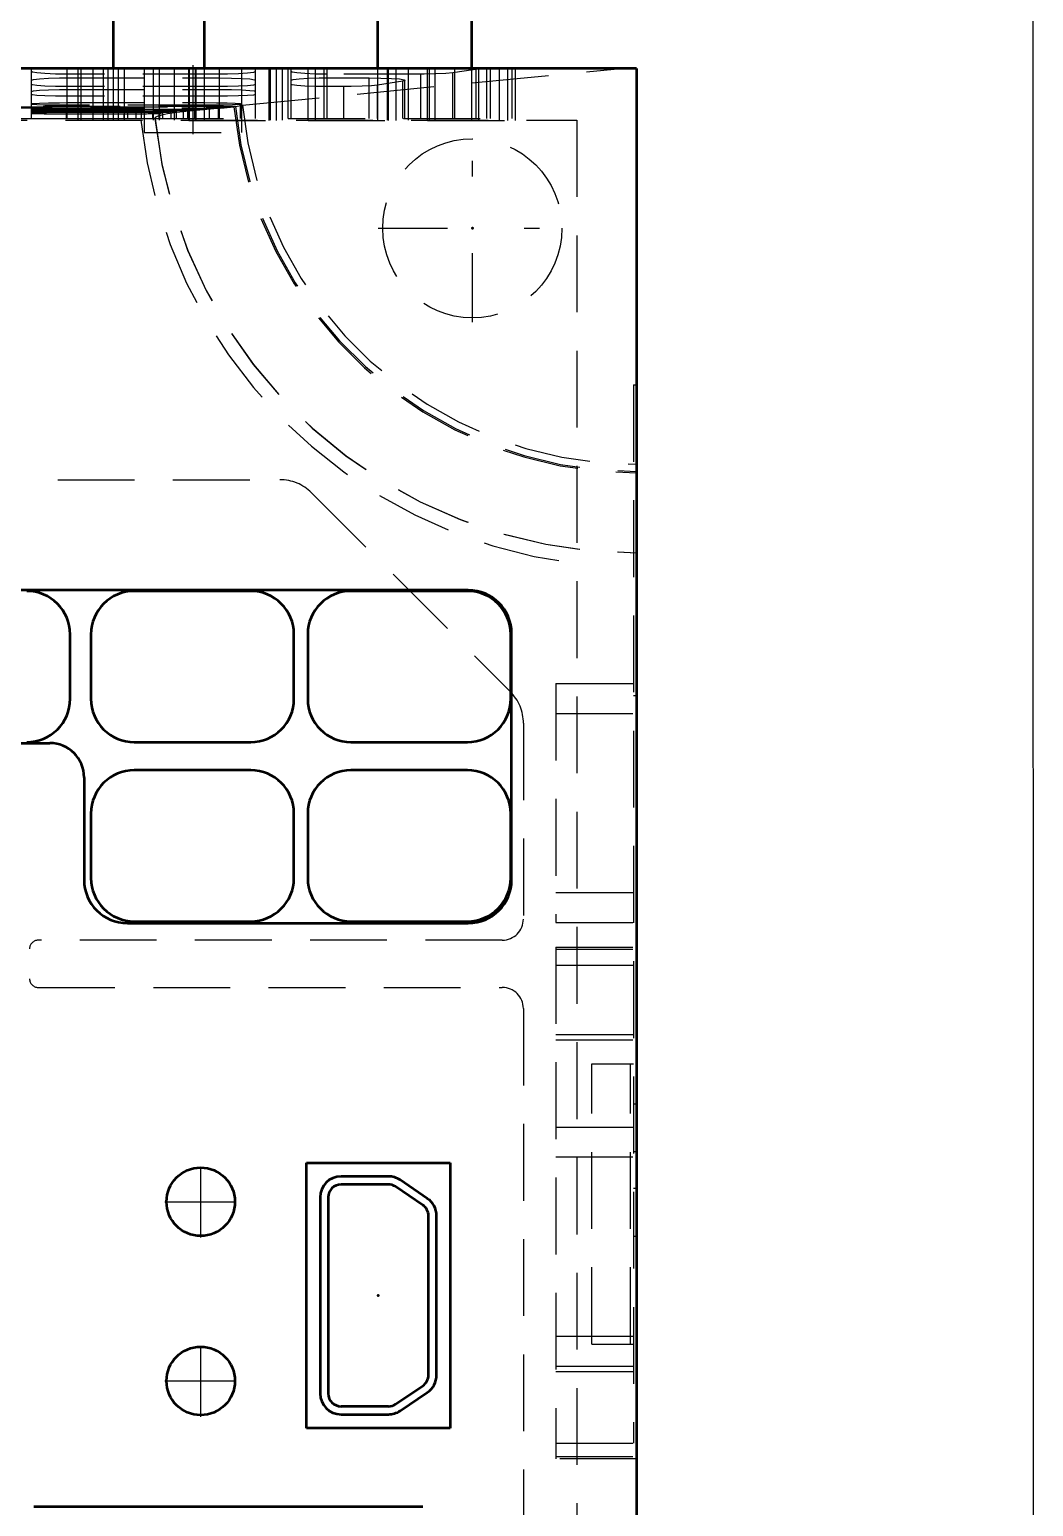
# Model space of a CAD drawing. Extents: x -891 to 6596, y -1 to 298.
# Drawn here: x -264.27 to -257.73, y 91.69 to 101.3 of the extents above; entities that cross this region are included whole.
import ezdxf

# ---------------------------------------------------------------- set-up
doc = ezdxf.new("R2010")
doc.units = 0
doc.header["$MEASUREMENT"] = 0
doc.linetypes.add('Center', pattern=[1.5, 0.45, -0.5, 0.05, -0.5])
doc.linetypes.add('DASHED', pattern=[0.75, 0.5, -0.25])
for name, color, linetype, lineweight in [('2d ConnectionPoints', 7, 'Continuous', 50), ('AM_0', 7, 'Continuous', 50), ('AM_7', 7, 'Center', 25), ('AM_9', 6, 'DASHED', 25)]:
    doc.layers.add(name, color=color, linetype=linetype, lineweight=lineweight)

msp = doc.modelspace()

# ---------------------------------------------------------------- linework, layer by layer
at = {"color": 40, "true_color": 0xf8d731}
msp.add_line((-257.7476, 229.6855), (-257.7337, 54.8818), dxfattribs=at)
at = {"layer": '2d ConnectionPoints'}
for p in [(-261.3863, 100.0064), (-261.9985, 93.062)]:
    msp.add_point(p, dxfattribs=at)
at = {"layer": 'AM_0'}
for p, q in [((-263.1312, 103.8061), (-263.1312, 101.0461)), ((-262.0041, 103.8061), (-262.0041, 101.0461)), ((-263.7239, 103.624), (-263.7239, 101.0461)), ((-261.392, 103.624), (-261.392, 101.0461)), ((-260.3175, 101.0461), (-270.034, 101.0461)), ((-260.3175, 101.0461), (-260.3175, 65.1728)), ((-261.4128, 97.6509), (-265.0506, 97.6509)), ((-262.8294, 97.6451), (-263.5873, 97.6451)), ((-261.4186, 97.6451), (-262.1765, 97.6451)), ((-264.0051, 96.9436), (-264.0051, 97.3633)), ((-263.8691, 97.3633), (-263.8691, 96.9436)), ((-262.5477, 96.9436), (-262.5477, 97.3633)), ((-262.4583, 97.3633), (-262.4583, 96.9436)), ((-261.1368, 96.9436), (-261.1368, 97.3633)), ((-261.131, 95.7659), (-261.131, 97.3691)), ((-265.0506, 96.656), (-264.1373, 96.656)), ((-263.5873, 96.6618), (-262.8294, 96.6618)), ((-262.1765, 96.6618), (-261.4186, 96.6618)), ((-263.9138, 96.4325), (-263.9138, 95.7659)), ((-262.8294, 96.4791), (-263.5873, 96.4791)), ((-261.4186, 96.4791), (-262.1765, 96.4791)), ((-263.8691, 96.1973), (-263.8691, 95.7776)), ((-262.5477, 95.7776), (-262.5477, 96.1973)), ((-262.4583, 96.1973), (-262.4583, 95.7776)), ((-261.1368, 95.7776), (-261.1368, 96.1973)), ((-263.632, 95.4841), (-261.4128, 95.4841)), ((-263.5873, 95.4958), (-262.8294, 95.4958)), ((-262.1765, 95.4958), (-261.4186, 95.4958)), ((-262.4662, 92.1988), (-262.4662, 93.9252)), ((-262.4662, 93.9252), (-261.5307, 93.9252)), ((-261.5307, 93.9252), (-261.5307, 92.1988)), ((-261.9332, 93.8364), (-262.2414, 93.8364)), ((-261.6795, 93.6934), (-261.8571, 93.8132)), ((-262.3774, 93.7004), (-262.3774, 92.4236)), ((-262.325, 93.7004), (-262.325, 92.4236)), ((-261.9332, 93.7839), (-262.2414, 93.7839)), ((-261.7088, 93.6499), (-261.8865, 93.7697)), ((-261.672, 92.5434), (-261.672, 93.5806)), ((-261.6195, 92.5434), (-261.6195, 93.5806)), ((-261.8865, 92.3544), (-261.7088, 92.4742)), ((-261.8571, 92.3109), (-261.6795, 92.4307)), ((-262.2414, 92.3401), (-261.9332, 92.3401)), ((-262.2414, 92.2876), (-261.9332, 92.2876)), ((-261.5307, 92.1988), (-262.4662, 92.1988)), ((-264.2412, 91.6885), (-261.7083, 91.6885))]:
    msp.add_line(p, q, dxfattribs=at)
for centre in [(-263.1547, 93.6712), (-263.1547, 92.5053)]:
    msp.add_circle(centre, 0.2225, dxfattribs=at)
for centre, radius, start, end in [((-264.2869, 97.3633), 0.2818, 0, 90), ((-263.5873, 97.3633), 0.2818, 90, 180), ((-262.8294, 97.3633), 0.2818, 0, 90), ((-262.1765, 97.3633), 0.2818, 90, 180), ((-261.4186, 97.3633), 0.2818, 0, 90), ((-261.4128, 97.3691), 0.2818, 0, 90), ((-264.2869, 96.9436), 0.2818, 270, 0), ((-263.5873, 96.9436), 0.2818, 180, 270), ((-262.8294, 96.9436), 0.2818, 270, 0), ((-262.1765, 96.9436), 0.2818, 180, 270), ((-261.4186, 96.9436), 0.2818, 270, 0), ((-264.1373, 96.4325), 0.2235, 0, 90), ((-263.5873, 96.1973), 0.2818, 90, 180), ((-262.8294, 96.1973), 0.2818, 0, 90), ((-262.1765, 96.1973), 0.2818, 90, 180), ((-261.4186, 96.1973), 0.2818, 0, 90), ((-263.632, 95.7659), 0.2818, 180, 270), ((-263.5873, 95.7776), 0.2818, 180, 270), ((-262.8294, 95.7776), 0.2818, 270, 0), ((-262.1765, 95.7776), 0.2818, 180, 270), ((-261.4186, 95.7776), 0.2818, 270, 0), ((-261.4128, 95.7659), 0.2818, 270, 0), ((-262.2414, 93.7004), 0.136, 90, 180), ((-261.9332, 93.7004), 0.136, 56, 90), ((-262.2414, 93.7004), 0.0836, 90, 180), ((-261.9332, 93.7004), 0.0836, 56, 90), ((-261.7556, 93.5806), 0.0836, 0, 56), ((-261.7556, 93.5806), 0.136, 0, 56), ((-261.7556, 92.5434), 0.0836, 304, 0), ((-261.7556, 92.5434), 0.136, 304, 0), ((-262.2414, 92.4236), 0.136, 180, 270), ((-262.2414, 92.4236), 0.0836, 180, 270), ((-261.9332, 92.4236), 0.0836, 270, 304), ((-261.9332, 92.4236), 0.136, 270, 304)]:
    msp.add_arc(centre, radius, start, end, dxfattribs=at)
at = {"layer": 'AM_7'}
for p, q in [((-263.2049, 101.0669), (-263.2049, 100.6074)), ((-261.3863, 99.3935), (-261.3863, 100.6178)), ((-261.9985, 100.0056), (-260.7742, 100.0056)), ((-263.1547, 93.4376), (-263.1547, 93.9049)), ((-263.3884, 93.6712), (-262.9211, 93.6712)), ((-263.1547, 92.2716), (-263.1547, 92.7389)), ((-263.3884, 92.5053), (-262.9211, 92.5053))]:
    msp.add_line(p, q, dxfattribs=at)
at = {"layer": 'AM_9'}
for p, q in [((-264.2562, 100.7188), (-264.2562, 101.0461)), ((-264.023, 100.7188), (-264.023, 101.0461)), ((-263.0319, 101.0082), (-264.023, 101.0082)), ((-263.9515, 100.7091), (-263.9515, 101.0461)), ((-263.9321, 100.7091), (-263.9321, 101.0461)), ((-263.8543, 100.7091), (-263.8543, 101.0461)), ((-263.7879, 100.7091), (-263.7879, 101.0461)), ((-263.7572, 100.7091), (-263.7572, 101.0461)), ((-263.7239, 101.0461), (-263.7239, 100.7091)), ((-263.6907, 100.7091), (-263.6907, 101.0461)), ((-263.6518, 100.7091), (-263.6518, 101.0461)), ((-263.5218, 101.0461), (-263.5218, 100.6282)), ((-263.4616, 100.7091), (-263.4616, 101.0461)), ((-263.4227, 100.7091), (-263.4227, 101.0461)), ((-263.3256, 100.7091), (-263.3256, 101.0461)), ((-263.2325, 100.7062), (-263.2325, 101.0461)), ((-263.2284, 100.7091), (-263.2284, 101.0461)), ((-263.1895, 100.7091), (-263.1895, 101.0461)), ((-263.1839, 100.7062), (-263.1839, 101.0461)), ((-263.1312, 101.0461), (-263.1312, 100.7091)), ((-263.0319, 100.7188), (-263.0319, 101.0461)), ((-262.8879, 100.6282), (-262.8879, 101.0461)), ((-262.8818, 100.8058), (-260.4173, 101.0461)), ((-262.7987, 100.7188), (-262.7987, 101.0461)), ((-262.7093, 100.7062), (-262.7093, 101.0461)), ((-262.6996, 100.7091), (-262.6996, 101.0461)), ((-262.6608, 100.7062), (-262.6608, 101.0461)), ((-262.6219, 100.7091), (-262.6219, 101.0461)), ((-262.585, 100.7188), (-262.585, 101.0461)), ((-262.5655, 100.7188), (-262.5655, 101.0461)), ((-262.4552, 100.7062), (-262.4552, 101.0461)), ((-262.4066, 100.7062), (-262.4066, 101.0461)), ((-262.3518, 100.7188), (-262.3518, 101.0461)), ((-262.3323, 100.7188), (-262.3323, 101.0461)), ((-261.7227, 101.0082), (-262.3323, 101.0082)), ((-262.0041, 101.0461), (-262.0041, 100.7091)), ((-261.9377, 100.7091), (-261.9377, 101.0461)), ((-261.932, 100.7062), (-261.932, 101.0461)), ((-261.8834, 100.7062), (-261.8834, 101.0461)), ((-261.8016, 100.7091), (-261.8016, 101.0461)), ((-261.7227, 100.7188), (-261.7227, 101.0082)), ((-261.6778, 100.7062), (-261.6778, 101.0461)), ((-261.6656, 100.7091), (-261.6656, 101.0461)), ((-261.6293, 100.7062), (-261.6293, 101.0461)), ((-261.3235, 101.0461), (-261.5139, 101.0175)), ((-261.5139, 100.7188), (-261.5139, 101.0175)), ((-261.5006, 100.7188), (-261.5006, 101.0461)), ((-261.392, 101.0461), (-261.392, 100.7091)), ((-261.3607, 100.7188), (-261.3607, 101.0461)), ((-261.3449, 100.7091), (-261.3449, 101.0461)), ((-261.2918, 100.7188), (-261.2918, 101.0461)), ((-261.2674, 100.7188), (-261.2674, 101.0461)), ((-261.2089, 100.7091), (-261.2089, 101.0461)), ((-261.1547, 100.7062), (-261.1547, 101.0461)), ((-261.1275, 100.7188), (-261.1275, 101.0461)), ((-261.1061, 100.7062), (-261.1061, 101.0461)), ((-264.023, 100.9841), (-263.0319, 100.9841)), ((-263.0319, 100.9276), (-264.023, 100.9276)), ((-264.023, 100.9085), (-263.0319, 100.9085)), ((-262.3323, 100.9841), (-262.0583, 100.9841)), ((-262.2233, 100.9276), (-262.3323, 100.9276)), ((-262.2233, 100.7188), (-262.2233, 100.9276)), ((-262.0583, 100.7188), (-262.0583, 100.9841)), ((-261.8396, 100.9637), (-262.0045, 100.9364)), ((-262.0045, 100.7188), (-262.0045, 100.9364)), ((-261.8396, 100.7188), (-261.8396, 100.9637)), ((-261.8251, 100.7188), (-261.8251, 100.9688)), ((-263.0319, 100.8649), (-264.023, 100.8649)), ((-264.023, 100.823), (-263.1291, 100.823)), ((-263.1291, 100.7188), (-263.1291, 100.823)), ((-262.8959, 100.7188), (-262.8959, 100.8164)), ((-263.4519, 100.7176), (-270.034, 100.7176)), ((-266.1218, 100.7963), (-262.9383, 100.7963)), ((-262.9292, 100.7977), (-266.0421, 100.7977)), ((-264.2558, 100.7866), (-264.4707, 100.7866)), ((-264.2558, 100.7866), (-264.2562, 100.7865)), ((-264.2562, 100.7188), (-262.7987, 100.7188)), ((-264.0279, 100.7188), (-264.0279, 100.7885)), ((-264.0279, 100.7885), (-263.2661, 100.7885)), ((-264.0279, 100.781), (-263.3244, 100.781)), ((-263.4202, 100.7782), (-264.0279, 100.7782)), ((-264.0279, 100.7709), (-263.4661, 100.7709)), ((-263.5395, 100.7681), (-264.0279, 100.7681)), ((-264.0279, 100.7609), (-263.5743, 100.7609)), ((-263.6287, 100.7581), (-264.0279, 100.7581)), ((-264.0279, 100.7508), (-263.654, 100.7508)), ((-263.1291, 100.8063), (-264.023, 100.8063)), ((-263.654, 100.7188), (-263.654, 100.7508)), ((-263.6287, 100.7188), (-263.6287, 100.7581)), ((-263.5743, 100.7188), (-263.5743, 100.7609)), ((-263.5395, 100.7188), (-263.5395, 100.7681)), ((-263.4661, 100.7188), (-263.4661, 100.7709)), ((-263.426, 100.7525), (-263.4007, 100.7561)), ((-263.426, 100.7188), (-263.426, 100.7525)), ((-263.4202, 100.7188), (-263.4202, 100.7782)), ((-263.4007, 100.7561), (-263.4004, 100.7562)), ((-263.4007, 100.7188), (-263.4007, 100.7561)), ((-263.4004, 100.7188), (-263.4004, 100.7562)), ((-263.3466, 100.7625), (-263.3118, 100.7662)), ((-263.3466, 100.7188), (-263.3466, 100.7625)), ((-263.3244, 100.7188), (-263.3244, 100.781)), ((-263.3118, 100.7662), (-263.3112, 100.7663)), ((-263.3118, 100.7188), (-263.3118, 100.7662)), ((-263.3112, 100.7188), (-263.3112, 100.7663)), ((-263.2661, 100.7188), (-263.2661, 100.7885)), ((-263.2389, 100.7726), (-263.193, 100.7762)), ((-263.2389, 100.7188), (-263.2389, 100.7726)), ((-263.193, 100.7188), (-263.193, 100.7762)), ((-263.1919, 100.7188), (-263.1919, 100.7764)), ((-263.0979, 100.7826), (-263.0396, 100.7862)), ((-263.0979, 100.7188), (-263.0979, 100.7826)), ((-263.0396, 100.7188), (-263.0396, 100.7862)), ((-263.0244, 100.7866), (-263.0381, 100.7866)), ((-263.0378, 100.7865), (-263.0381, 100.7866)), ((-263.0378, 100.7188), (-263.0378, 100.7865)), ((-263.0244, 100.7866), (-262.9383, 100.7963)), ((-262.9292, 100.7977), (-262.8818, 100.8058)), ((-262.585, 100.7188), (-261.1275, 100.7188)), ((-270.034, 100.7091), (-260.7062, 100.7091)), ((-263.5218, 100.6282), (-262.8879, 100.6282)), ((-263.2325, 100.7062), (-262.6608, 100.7062)), ((-262.4552, 100.7062), (-261.8834, 100.7062)), ((-261.6778, 100.7062), (-261.1061, 100.7062)), ((-260.7062, 100.7091), (-260.7062, 65.1728)), ((-260.337, 98.9862), (-260.3175, 98.9862)), ((-260.337, 98.9862), (-260.337, 92.1012)), ((-264.8357, 98.3696), (-262.6392, 98.3696)), ((-262.4331, 98.2842), (-261.1394, 96.9905)), ((-260.8422, 97.0429), (-260.8422, 95.4882)), ((-260.8422, 97.0429), (-260.3175, 97.0429)), ((-260.337, 96.9651), (-260.3175, 96.9651)), ((-261.054, 96.7843), (-261.054, 95.511)), ((-260.8422, 96.8485), (-260.3175, 96.8485)), ((-260.8422, 95.6826), (-260.3175, 95.6826)), ((-260.8422, 95.4882), (-260.3175, 95.4882)), ((-261.192, 95.373), (-264.2127, 95.373)), ((-260.8422, 95.3287), (-260.3175, 95.3287)), ((-260.8422, 95.3287), (-260.8422, 91.9988)), ((-260.8422, 95.3144), (-260.3175, 95.3144)), ((-260.8422, 95.2105), (-260.337, 95.2105)), ((-264.2127, 95.0659), (-261.192, 95.0659)), ((-261.054, 94.928), (-261.054, 81.1305)), ((-260.8422, 94.7599), (-260.3175, 94.7599)), ((-260.8422, 94.7256), (-260.3175, 94.7256)), ((-260.609, 92.7449), (-260.609, 94.5677)), ((-260.609, 94.5677), (-260.337, 94.5677)), ((-260.3564, 92.7449), (-260.3564, 94.5677)), ((-260.337, 94.3083), (-260.3175, 94.3083)), ((-260.8422, 94.1571), (-260.3175, 94.1571)), ((-260.337, 93.9973), (-260.3175, 93.9973)), ((-260.8422, 93.9627), (-260.3175, 93.9627)), ((-260.337, 93.7587), (-260.3175, 93.7587)), ((-260.337, 93.4478), (-260.3175, 93.4478)), ((-260.8422, 92.7968), (-260.3175, 92.7968)), ((-260.609, 92.7449), (-260.337, 92.7449)), ((-260.8422, 92.6024), (-260.3175, 92.6024)), ((-260.8422, 92.6019), (-260.3175, 92.6019)), ((-260.8422, 92.5676), (-260.3175, 92.5676)), ((-260.8422, 92.1012), (-260.337, 92.1012)), ((-260.8422, 92.0131), (-260.3175, 92.0131)), ((-260.3175, 91.9988), (-260.8422, 91.9988))]:
    msp.add_line(p, q, dxfattribs=at)
for points in [[(-264.023, 101.0082), (-264.1, 101.0092), (-264.1684, 101.0119), (-264.2205, 101.0161), (-264.2504, 101.0213), (-264.2562, 101.0251)], [(-262.7987, 101.0251), (-262.8119, 101.0194), (-262.8501, 101.0145), (-262.9088, 101.0107), (-262.9813, 101.0086), (-263.0319, 101.0082)], [(-262.3323, 101.0082), (-262.4094, 101.0092), (-262.4777, 101.0119), (-262.5298, 101.0161), (-262.5597, 101.0213), (-262.5655, 101.0251)], [(-261.5139, 101.0175), (-261.56, 101.013), (-261.6246, 101.0098), (-261.7001, 101.0083), (-261.7227, 101.0082)], [(-264.2562, 100.9688), (-264.243, 100.9738), (-264.2049, 100.9783), (-264.1462, 100.9818), (-264.0737, 100.9838), (-264.023, 100.9841)], [(-264.023, 100.9276), (-264.1001, 100.9284), (-264.1685, 100.9305), (-264.2206, 100.9339), (-264.2504, 100.9381), (-264.2562, 100.9412)], [(-264.2562, 100.8965), (-264.243, 100.9004), (-264.205, 100.9039), (-264.1464, 100.9066), (-264.0739, 100.9082), (-264.023, 100.9085)], [(-263.0319, 100.9841), (-262.9549, 100.9833), (-262.8865, 100.9807), (-262.8344, 100.9769), (-262.8045, 100.9722), (-262.7987, 100.9688)], [(-262.7987, 100.9412), (-262.8119, 100.9366), (-262.85, 100.9326), (-262.9086, 100.9296), (-262.9811, 100.928), (-263.0319, 100.9276)], [(-263.0319, 100.9085), (-262.9548, 100.9078), (-262.8864, 100.9058), (-262.8343, 100.9028), (-262.8045, 100.8991), (-262.7987, 100.8965)], [(-262.5655, 100.9688), (-262.5523, 100.9738), (-262.5142, 100.9783), (-262.4556, 100.9818), (-262.383, 100.9838), (-262.3323, 100.9841)], [(-262.3323, 100.9276), (-262.4094, 100.9284), (-262.4778, 100.9305), (-262.5299, 100.9339), (-262.5598, 100.9381), (-262.5655, 100.9412)], [(-262.0045, 100.9364), (-262.0436, 100.9325), (-262.103, 100.9295), (-262.1759, 100.9279), (-262.2233, 100.9276)], [(-262.0583, 100.9841), (-261.9813, 100.9833), (-261.9129, 100.9807), (-261.8608, 100.9769), (-261.8309, 100.9722), (-261.8251, 100.9688)], [(-261.8251, 100.9688), (-261.8267, 100.9671), (-261.8396, 100.9637)], [(-264.023, 100.8649), (-264.1001, 100.8655), (-264.1686, 100.8671), (-264.2206, 100.8696), (-264.2505, 100.8728), (-264.2562, 100.8751)], [(-264.2562, 100.8164), (-264.243, 100.8185), (-264.2051, 100.8204), (-264.1465, 100.822), (-264.0741, 100.8228), (-264.023, 100.823)], [(-264.023, 100.8063), (-264.1002, 100.8066), (-264.1687, 100.8075), (-264.2207, 100.8088), (-264.2505, 100.8106), (-264.2562, 100.8118)], [(-263.1291, 100.823), (-263.0519, 100.8226), (-262.9835, 100.8215), (-262.9314, 100.8198), (-262.9016, 100.8178), (-262.8959, 100.8164)], [(-262.8959, 100.8118), (-262.909, 100.8099), (-262.947, 100.8083), (-263.0055, 100.8071), (-263.078, 100.8064), (-263.1291, 100.8063)], [(-262.7987, 100.8751), (-262.8119, 100.8717), (-262.8499, 100.8687), (-262.9085, 100.8664), (-262.9809, 100.8652), (-263.0319, 100.8649)], [(-264.2562, 100.7828), (-264.2553, 100.7827), (-264.2527, 100.7825), (-264.2484, 100.7823), (-264.2424, 100.7822), (-264.2348, 100.782), (-264.2256, 100.7819), (-264.2149, 100.7818), (-264.2028, 100.7816), (-264.1893, 100.7815), (-264.1746, 100.7814), (-264.1588, 100.7813), (-264.142, 100.7812), (-264.1244, 100.7812), (-264.106, 100.7811), (-264.087, 100.7811), (-264.0675, 100.781), (-264.0478, 100.781), (-264.0279, 100.781)], [(-264.0279, 100.7782), (-264.0478, 100.7782), (-264.0675, 100.7782), (-264.087, 100.7781), (-264.106, 100.7781), (-264.1244, 100.778), (-264.142, 100.778), (-264.1588, 100.7779), (-264.1746, 100.7778), (-264.1893, 100.7777), (-264.2028, 100.7776), (-264.2149, 100.7774), (-264.2256, 100.7773), (-264.2348, 100.7772), (-264.2424, 100.777), (-264.2484, 100.7769), (-264.2527, 100.7767), (-264.2553, 100.7765), (-264.2562, 100.7764)], [(-264.2562, 100.7727), (-264.2553, 100.7726), (-264.2527, 100.7724), (-264.2484, 100.7723), (-264.2424, 100.7721), (-264.2348, 100.772), (-264.2256, 100.7718), (-264.2149, 100.7717), (-264.2028, 100.7716), (-264.1893, 100.7715), (-264.1746, 100.7714), (-264.1588, 100.7713), (-264.142, 100.7712), (-264.1244, 100.7711), (-264.106, 100.771), (-264.087, 100.771), (-264.0675, 100.771), (-264.0478, 100.7709), (-264.0279, 100.7709)], [(-264.0279, 100.7681), (-264.0478, 100.7681), (-264.0675, 100.7681), (-264.087, 100.7681), (-264.106, 100.768), (-264.1244, 100.768), (-264.142, 100.7679), (-264.1588, 100.7678), (-264.1746, 100.7677), (-264.1893, 100.7676), (-264.2028, 100.7675), (-264.2149, 100.7674), (-264.2256, 100.7672), (-264.2348, 100.7671), (-264.2424, 100.7669), (-264.2484, 100.7668), (-264.2527, 100.7666), (-264.2553, 100.7665), (-264.2562, 100.7663)], [(-264.2562, 100.7627), (-264.2553, 100.7625), (-264.2527, 100.7624), (-264.2484, 100.7622), (-264.2424, 100.7621), (-264.2348, 100.7619), (-264.2256, 100.7618), (-264.2149, 100.7616), (-264.2028, 100.7615), (-264.1893, 100.7614), (-264.1746, 100.7613), (-264.1588, 100.7612), (-264.142, 100.7611), (-264.1244, 100.761), (-264.106, 100.761), (-264.087, 100.7609), (-264.0675, 100.7609), (-264.0478, 100.7609), (-264.0279, 100.7609)], [(-264.0279, 100.7581), (-264.0478, 100.7581), (-264.0675, 100.758), (-264.087, 100.758), (-264.106, 100.758), (-264.1244, 100.7579), (-264.142, 100.7578), (-264.1588, 100.7577), (-264.1746, 100.7576), (-264.1893, 100.7575), (-264.2028, 100.7574), (-264.2149, 100.7573), (-264.2256, 100.7572), (-264.2348, 100.757), (-264.2424, 100.7569), (-264.2484, 100.7567), (-264.2527, 100.7566), (-264.2553, 100.7564), (-264.2562, 100.7562)], [(-264.2562, 100.7526), (-264.2553, 100.7524), (-264.2527, 100.7523), (-264.2484, 100.7521), (-264.2424, 100.752), (-264.2348, 100.7518), (-264.2256, 100.7517), (-264.2149, 100.7516), (-264.2028, 100.7514), (-264.1893, 100.7513), (-264.1746, 100.7512), (-264.1588, 100.7511), (-264.142, 100.751), (-264.1244, 100.751), (-264.106, 100.7509), (-264.087, 100.7508), (-264.0675, 100.7508), (-264.0478, 100.7508), (-264.0279, 100.7508)], [(-264.2558, 100.7866), (-264.2385, 100.7872), (-264.1975, 100.7878), (-264.1374, 100.7882), (-264.0649, 100.7885), (-264.0279, 100.7885)], [(-263.654, 100.7508), (-263.6341, 100.7508), (-263.6143, 100.7508), (-263.5949, 100.7508), (-263.5759, 100.7509), (-263.5575, 100.751), (-263.5398, 100.751), (-263.523, 100.7511), (-263.5072, 100.7512), (-263.4925, 100.7513), (-263.4791, 100.7514), (-263.4669, 100.7516), (-263.4562, 100.7517), (-263.447, 100.7518), (-263.4394, 100.752), (-263.4334, 100.7521), (-263.4291, 100.7523), (-263.4265, 100.7524), (-263.426, 100.7525)], [(-263.4004, 100.7562), (-263.4012, 100.7564), (-263.4038, 100.7566), (-263.4082, 100.7567), (-263.4141, 100.7569), (-263.4218, 100.757), (-263.431, 100.7572), (-263.4417, 100.7573), (-263.4538, 100.7574), (-263.4673, 100.7575), (-263.4819, 100.7576), (-263.4977, 100.7577), (-263.5145, 100.7578), (-263.5322, 100.7579), (-263.5506, 100.758), (-263.5696, 100.758), (-263.5891, 100.758), (-263.6088, 100.7581), (-263.6287, 100.7581)], [(-263.5743, 100.7609), (-263.5544, 100.7609), (-263.5346, 100.7609), (-263.5152, 100.7609), (-263.4962, 100.761), (-263.4778, 100.761), (-263.4601, 100.7611), (-263.4433, 100.7612), (-263.4275, 100.7613), (-263.4128, 100.7614), (-263.3994, 100.7615), (-263.3873, 100.7616), (-263.3766, 100.7618), (-263.3674, 100.7619), (-263.3597, 100.7621), (-263.3537, 100.7622), (-263.3494, 100.7624), (-263.3468, 100.7625), (-263.3466, 100.7625)], [(-263.3112, 100.7663), (-263.312, 100.7665), (-263.3146, 100.7666), (-263.319, 100.7668), (-263.3249, 100.7669), (-263.3326, 100.7671), (-263.3418, 100.7672), (-263.3525, 100.7674), (-263.3646, 100.7675), (-263.3781, 100.7676), (-263.3927, 100.7677), (-263.4085, 100.7678), (-263.4253, 100.7679), (-263.443, 100.768), (-263.4614, 100.768), (-263.4804, 100.7681), (-263.4999, 100.7681), (-263.5196, 100.7681), (-263.5395, 100.7681)], [(-263.4661, 100.7709), (-263.4462, 100.7709), (-263.4264, 100.771), (-263.407, 100.771), (-263.388, 100.771), (-263.3696, 100.7711), (-263.3519, 100.7712), (-263.3351, 100.7713), (-263.3193, 100.7714), (-263.3046, 100.7715), (-263.2911, 100.7716), (-263.279, 100.7717), (-263.2683, 100.7718), (-263.2591, 100.772), (-263.2515, 100.7721), (-263.2455, 100.7723), (-263.2412, 100.7724), (-263.2389, 100.7726)], [(-263.0244, 100.7866), (-263.1367, 100.7773), (-263.2321, 100.7681), (-263.3105, 100.7588), (-263.3718, 100.7495), (-263.4108, 100.7416), (-263.4371, 100.7336), (-263.4509, 100.7256), (-263.453, 100.7204)], [(-263.1919, 100.7764), (-263.1927, 100.7765), (-263.1953, 100.7767), (-263.1996, 100.7769), (-263.2056, 100.777), (-263.2133, 100.7772), (-263.2224, 100.7773), (-263.2332, 100.7774), (-263.2453, 100.7776), (-263.2587, 100.7777), (-263.2734, 100.7778), (-263.2892, 100.7779), (-263.306, 100.778), (-263.3237, 100.778), (-263.3421, 100.7781), (-263.3611, 100.7781), (-263.3805, 100.7782), (-263.4003, 100.7782), (-263.4202, 100.7782)], [(-263.3244, 100.781), (-263.3045, 100.781), (-263.2847, 100.781), (-263.2653, 100.7811), (-263.2463, 100.7811), (-263.2279, 100.7812), (-263.2102, 100.7812), (-263.1934, 100.7813), (-263.1776, 100.7814), (-263.1629, 100.7815), (-263.1495, 100.7816), (-263.1373, 100.7818), (-263.1266, 100.7819), (-263.1174, 100.782), (-263.1098, 100.7822), (-263.1038, 100.7823), (-263.0995, 100.7825), (-263.0979, 100.7826)], [(-263.2661, 100.7885), (-263.1905, 100.7884), (-263.1235, 100.788), (-263.0725, 100.7875), (-263.0433, 100.7869), (-263.0381, 100.7866)], [(-263.193, 100.7762), (-263.1919, 100.7764), (-263.1919, 100.7764)], [(-263.0396, 100.7862), (-263.0379, 100.7864), (-263.0378, 100.7865)]]:
    msp.add_lwpolyline(points, dxfattribs=at)
msp.add_circle((-261.3863, 100.0056), 0.583, dxfattribs=at)
for centre, radius, start, end in [((-260.3175, 101.0461), 3.1523, 185.93172, 270), ((-260.3175, 101.0461), 3.1516, 185.98152, 270), ((-260.3175, 101.0461), 2.6327, 185.4433, 270), ((-260.3175, 101.0461), 2.6235, 185.43232, 270), ((-260.3175, 101.0461), 2.5756, 185.35352, 270), ((-260.3175, 101.0461), 3.2449, 185.96061, 263.1209), ((-262.6392, 98.0781), 0.2915, 45, 90), ((-261.3455, 96.7843), 0.2915, 0, 45), ((-261.192, 95.511), 0.138, 270, 0), ((-264.2127, 95.3166), 0.0564, 90, 180), ((-264.2127, 95.1223), 0.0564, 180, 270), ((-261.192, 94.928), 0.138, 0, 90)]:
    msp.add_arc(centre, radius, start, end, dxfattribs=at)

doc.saveas('drawing.dxf')
